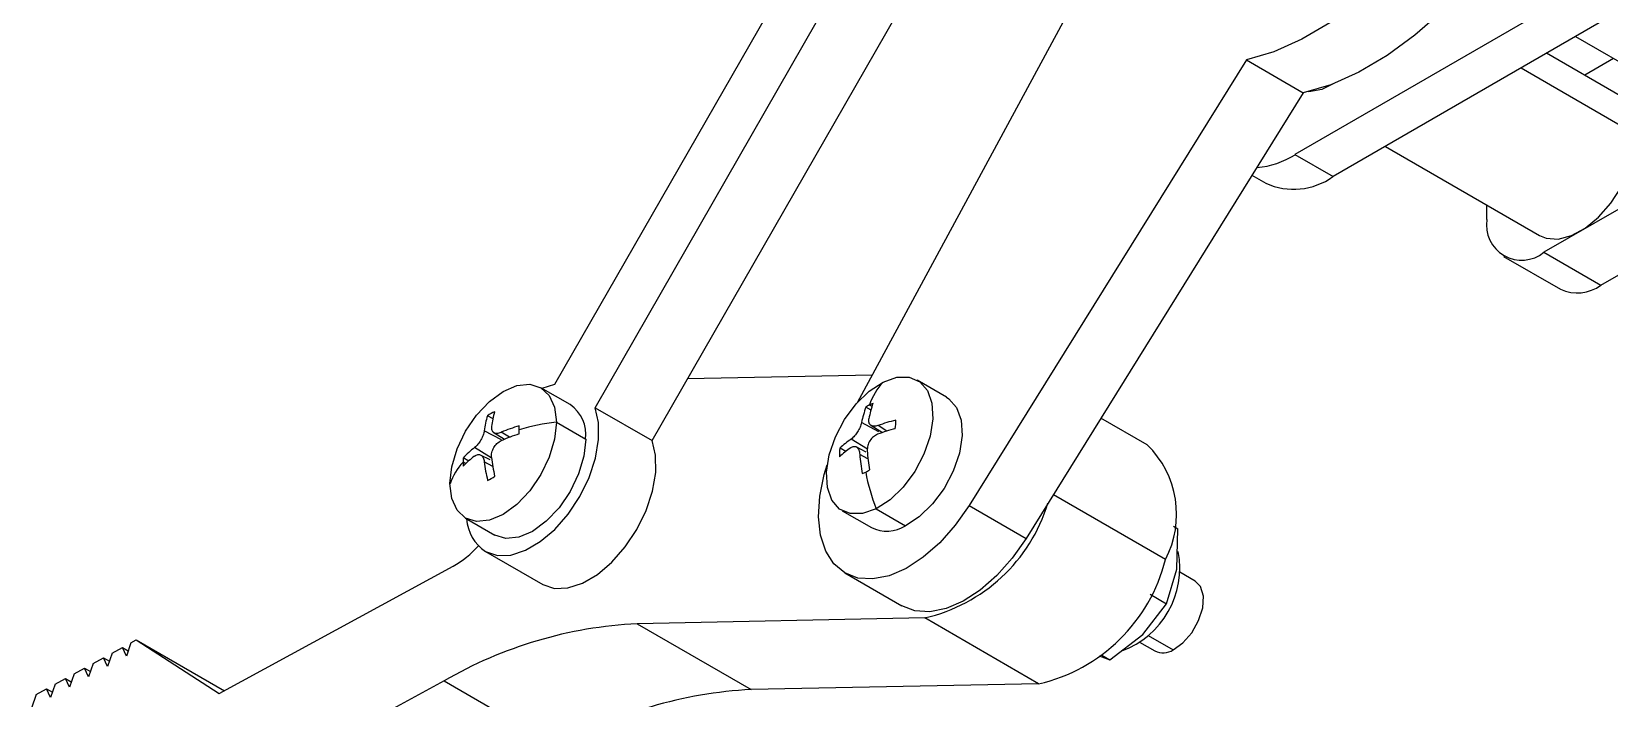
# Model space of a CAD drawing. Header units: millimetres. Extents: x 0 to 841, y 0 to 594.
# Drawn here: x 444.1 to 561.5, y 89.4 to 139 of the extents above; entities that cross this region are included whole.
import ezdxf

# ---------------------------------------------------------------- set-up
doc = ezdxf.new("R2010")
doc.units = ezdxf.units.MM

msp = doc.modelspace()

# ---------------------------------------------------------------- linework, layer by layer
at = {"color": 7, "linetype": 'Continuous', "lineweight": 25}
for p, q in [((506.6, 153.8), (483.02, 112.74)), ((486.04, 111.02), (509.62, 152.09)), ((490.28, 108.57), (513.86, 149.64)), ((505.56, 111.41), (523.01, 143.66)), ((557.93, 141.28), (538.13, 129.85)), ((560.76, 139.64), (540.96, 128.21)), ((559, 138.63), (570.49, 132)), ((534.51, 136.89), (513.88, 103.74)), ((534.51, 136.89), (538.75, 134.44)), ((562.34, 134.23), (556.86, 137.39)), ((561.83, 137), (559.69, 135.76)), ((538.75, 134.44), (518.12, 101.29)), ((576.17, 133.85), (556.66, 122.58)), ((544.86, 130.46), (556.34, 123.83)), ((560.9, 120.13), (580.42, 131.4)), ((538.13, 129.85), (540.96, 128.21)), ((534.93, 128.31), (535.96, 127.72)), ((552.41, 125.03), (552.41, 126.1)), ((553.66, 122.28), (557.9, 119.83)), ((556.66, 122.58), (560.9, 120.13)), ((506.66, 113.43), (492.91, 113.16)), ((512.2, 111.8), (510.02, 113.06)), ((484.18, 111.25), (482, 112.5)), ((483.02, 112.74), (482.08, 112.46)), ((478.45, 110.18), (478.04, 110.42)), ((486.04, 111.02), (490.28, 108.57)), ((506.59, 110.84), (506.2, 111.07)), ((483.16, 109.94), (485.34, 108.68)), ((506.57, 109.71), (507.42, 109.17)), ((527.13, 108.27), (523.69, 110.25)), ((478.46, 109.21), (479.31, 108.67)), ((506.21, 107.72), (505.46, 108.1)), ((476.64, 107.04), (476.23, 107.28)), ((478.22, 107.13), (477.51, 107.5)), ((504.7, 107.75), (504.27, 108)), ((504.42, 103.36), (506.6, 102.1)), ((506.96, 103.5), (509.14, 102.24)), ((513.88, 103.74), (518.12, 101.29)), ((476.4, 102.8), (478.58, 101.55)), ((529.09, 102.2), (529.41, 102.01)), ((529.34, 99.02), (529.41, 102.01)), ((477.89, 100.33), (482.14, 97.88)), ((458.06, 89.75), (475.47, 99.23)), ((504.62, 98.73), (508.86, 96.28)), ((528.58, 96.43), (529.34, 99.02)), ((530.7, 98.12), (529.55, 98.78)), ((526.81, 94.15), (528.58, 96.43)), ((527.36, 97.14), (528.58, 96.43)), ((510.57, 95.38), (489.17, 94.95)), ((519.05, 90.48), (510.57, 95.38)), ((489.17, 94.95), (497.65, 90.05)), ((524.34, 92.27), (526.81, 94.15)), ((450.09, 92.76), (450.87, 93.19)), ((451.17, 92.53), (450.87, 93.19)), ((450.87, 93.19), (451.3, 92.94)), ((451.5, 93.53), (451.17, 92.53)), ((451.5, 93.53), (451.89, 93.74)), ((451.89, 93.74), (458.06, 89.75)), ((451.89, 93.74), (458.45, 89.96)), ((526.55, 93.59), (527.7, 92.93)), ((447.26, 91.22), (448.04, 91.65)), ((448.34, 90.99), (448.04, 91.65)), ((448.04, 91.65), (448.48, 91.4)), ((448.68, 91.99), (448.34, 90.99)), ((448.68, 91.99), (449.46, 92.42)), ((449.75, 91.76), (449.46, 92.42)), ((449.46, 92.42), (449.89, 92.17)), ((450.09, 92.76), (449.75, 91.76)), ((523.55, 92.57), (524.34, 92.27)), ((523.76, 92.61), (524.34, 92.27)), ((445.85, 90.45), (445.51, 89.45)), ((445.85, 90.45), (446.63, 90.88)), ((446.93, 90.22), (446.63, 90.88)), ((446.63, 90.88), (447.06, 90.63)), ((447.26, 91.22), (446.93, 90.22)), ((474.8, 90.7), (452.22, 78.4)), ((474.8, 90.7), (483.28, 85.8)), ((519.05, 90.48), (497.65, 90.05)), ((444.44, 89.68), (444.1, 88.68)), ((444.44, 89.68), (445.22, 90.11)), ((445.51, 89.45), (445.22, 90.11)), ((445.22, 90.11), (445.65, 89.86))]:
    msp.add_line(p, q, dxfattribs=at)
at = {"color": 8, "linetype": 'Continuous', "lineweight": 25}
for p, q in [((554.96, 136.3), (563.58, 131.32)), ((539.16, 134.54), (539.17, 134.53)), ((506.65, 111.11), (506.46, 111.22)), ((479.07, 108.62), (477.79, 109.31)), ((507.15, 109.22), (505.87, 109.91)), ((507.76, 109.28), (507.1, 109.69)), ((478.31, 107.29), (477.07, 108.06)), ((479.68, 108.82), (479.06, 109.2)), ((506.31, 107.94), (505.1, 108.69)), ((476.41, 106.85), (476.21, 106.96)), ((478.43, 106.65), (477.79, 107)), ((506.34, 107.22), (505.74, 107.55)), ((528.5, 99.73), (520.15, 104.55)), ((527.21, 94.07), (529.06, 93))]:
    msp.add_line(p, q, dxfattribs=at)
at = {"color": 7, "linetype": 'Continuous', "lineweight": 25, "flags": 128}
for points in [[(552.82, 179.19), (554.06, 177.94), (555.08, 176.42), (555.87, 174.63), (556.42, 172.61), (556.72, 170.38), (556.77, 167.98), (556.56, 165.45), (556.09, 162.82), (555.38, 160.13), (554.44, 157.42), (553.28, 154.73), (551.91, 152.1), (550.36, 149.58), (548.65, 147.18), (546.8, 144.97), (544.85, 142.95), (542.81, 141.18), (540.73, 139.66), (538.63, 138.43), (536.55, 137.5), (534.51, 136.89)], [(557.06, 176.74), (558.3, 175.49), (559.32, 173.97), (560.12, 172.18), (560.67, 170.16), (560.96, 167.93), (561.01, 165.54), (560.8, 163), (560.34, 160.37), (559.63, 157.68), (558.68, 154.97), (557.52, 152.28), (556.15, 149.65), (554.6, 147.13), (552.89, 144.74), (551.04, 142.52), (549.09, 140.5), (547.06, 138.73), (544.98, 137.21), (542.88, 135.98), (540.79, 135.05), (538.75, 134.44)], [(541.17, 135.2), (540.14, 134.7), (539.17, 134.53)], [(556.34, 123.83), (556.82, 123.63), (557.71, 123.57), (558.7, 123.82), (559.72, 124.37), (560.72, 125.19), (561.64, 126.24), (562.43, 127.45), (563.04, 128.75), (563.43, 130.06), (563.58, 131.32)], [(475.24, 105.37), (475.37, 106.63), (475.77, 107.96), (476.4, 109.27), (477.22, 110.47), (478.17, 111.48), (479.2, 112.23), (480.22, 112.66), (481.18, 112.76), (482, 112.5), (482.63, 111.92), (483.02, 111.05), (483.16, 109.94)], [(506.96, 103.5), (505.95, 103.15), (505.02, 103.14), (504.24, 103.48), (503.67, 104.14), (503.33, 105.08), (503.27, 106.23), (503.47, 107.52), (503.93, 108.85), (504.61, 110.14), (505.47, 111.3), (506.45, 112.25), (507.48, 112.93)], [(507.48, 112.93), (508.49, 113.28), (509.42, 113.29), (510.2, 112.95), (510.77, 112.29), (511.1, 111.35), (511.17, 110.19), (510.97, 108.91), (510.51, 107.57), (509.83, 106.28), (508.97, 105.12), (507.99, 104.17), (506.96, 103.5)], [(512.2, 111.8), (512.38, 111.69), (512.95, 111.03), (513.28, 110.09), (513.35, 108.94), (513.15, 107.65), (512.69, 106.31), (512.01, 105.02), (511.15, 103.86), (510.17, 102.91), (509.14, 102.24)], [(477.89, 100.33), (478.77, 100.03), (479.77, 100.06), (480.85, 100.41), (481.96, 101.06), (483.05, 101.97), (484.04, 103.11), (484.91, 104.42), (485.59, 105.82), (486.07, 107.26), (486.3, 108.65), (486.29, 109.93), (486.04, 111.02)], [(483.16, 109.94), (483.02, 108.68), (482.63, 107.35), (482, 106.04), (481.18, 104.84), (480.22, 103.83), (479.2, 103.08), (478.17, 102.65), (477.22, 102.55), (476.4, 102.81), (475.77, 103.39), (475.37, 104.26), (475.24, 105.37)], [(485.34, 108.68), (485.21, 107.42), (484.81, 106.09), (484.18, 104.78), (483.36, 103.58), (482.41, 102.57), (481.38, 101.82), (480.36, 101.39), (479.4, 101.29), (478.58, 101.55)], [(482.14, 97.88), (483.01, 97.58), (484.01, 97.61), (485.1, 97.96), (486.21, 98.61), (487.29, 99.52), (488.29, 100.66), (489.15, 101.97), (489.83, 103.38), (490.31, 104.81), (490.55, 106.2), (490.54, 107.48), (490.28, 108.57)], [(504.62, 98.73), (503.81, 99.4), (503.21, 100.35), (502.82, 101.53), (502.67, 102.91), (502.77, 104.43), (503.1, 106.04), (503.32, 106.77)], [(513.88, 103.74), (512.85, 102.28), (511.7, 100.98), (510.46, 99.9), (509.19, 99.07), (507.93, 98.52), (506.71, 98.28), (505.6, 98.35), (504.62, 98.73)], [(518.12, 101.29), (517.09, 99.83), (515.94, 98.53), (514.71, 97.45), (513.43, 96.62), (512.17, 96.08), (510.96, 95.83), (509.84, 95.9), (508.86, 96.28)], [(529.06, 93), (529.79, 93.52), (530.45, 94.27), (530.96, 95.18), (531.26, 96.13), (531.31, 97.01), (531.1, 97.71), (530.7, 98.12)]]:
    msp.add_lwpolyline(points, dxfattribs=at)
at = {"color": 7, "linetype": 'Continuous', "lineweight": 25}
for centre, radius, start, end in [((534.73, 135.28), 6.42, 275.1097, 302.0331), ((538.03, 132.3), 5.03, 245.6929, 305.6175), ((555, 124.61), 2.62, 170.7859, 309.2033), ((559.14, 122.58), 3.02, 245.6931, 305.6174), ((511.26, 109.51), 5.1, 137.9126, 160.3511), ((484.21, 108.45), 6.48, 162.2932, 172.3688), ((479.69, 108.17), 2.79, 113.7205, 126.2741), ((484.99, 108.79), 6.71, 163.2504, 172.8684), ((482.67, 109.02), 2.69, 352.7828, 55.9049), ((512.79, 108.59), 7.04, 159.382, 169.1749), ((507.71, 108.74), 2.78, 116.7324, 123.0189), ((513.53, 108.94), 7.22, 160.6049, 170.0068), ((507.49, 109.19), 2.28, 109.5618, 116.7501), ((483.76, 98.08), 12.07, 106.2306, 112.9154), ((477.86, 109.39), 2.53, 359.894, 6.5834), ((477.34, 109.39), 3.06, 354.0113, 359.9078), ((484.82, 94.64), 15.39, 96.2142, 106.7102), ((511.67, 96.58), 13.29, 104.3184, 110.2646), ((511.2, 98.26), 12.15, 103.2694, 109.7431), ((505.35, 109.94), 3.07, 350.9557, 2.737), ((481.06, 102.91), 6.51, 127.7511, 137.868), ((484.35, 96.56), 13.12, 107.6061, 113.8004), ((508.5, 102.9), 6.18, 123.7644, 133.6724), ((508.46, 103.77), 5.96, 124.3044, 134.7158), ((522.1, 103.08), 7.22, 332.3702, 45.8518), ((479.5, 103.87), 4.51, 136.7581, 160.607), ((479.27, 106.96), 3.06, 174.0096, 179.9095), ((478.74, 106.96), 2.53, 179.8921, 186.5852), ((481.07, 102.07), 6.68, 126.8574, 136.5504), ((489.78, 108.46), 12.08, 186.9356, 193.582), ((491.39, 108.79), 13.14, 186.4439, 192.584), ((507.29, 107.52), 3.07, 170.9526, 182.7382), ((517.77, 108.38), 12.06, 183.9323, 190.7598), ((519.33, 108.53), 13.05, 183.0979, 189.4466), ((476.92, 108.17), 2.79, 293.7197, 306.275), ((505.16, 108.27), 2.28, 289.5603, 296.7516), ((504.94, 108.72), 2.78, 296.7307, 303.0206), ((520.84, 108.9), 14.9, 190.3008, 201.2508), ((507.79, 107.57), 12.5, 282.8343, 342.968), ((479.63, 102.96), 3.16, 183.7083, 236.6235), ((507.75, 104.47), 2.63, 244.2008, 301.9808), ((471.78, 105.71), 7.46, 299.7061, 318.3248), ((523.02, 99.09), 6.54, 289.7691, 10.8211), ((516.2, 102.83), 12.68, 283.0034, 345.8521), ((490.77, 63.13), 31.86, 92.8867, 120.0895), ((528.32, 94.12), 1.34, 242.5909, 303.591), ((499.26, 58.23), 31.86, 92.8867, 120.0895)]:
    msp.add_arc(centre, radius, start, end, dxfattribs=at)
for points, knots in [([(477.79, 109.31), (477.78, 109.26), (477.76, 109.15), (477.69, 108.92), (477.54, 108.62), (477.36, 108.35), (477.19, 108.16), (477.11, 108.09), (477.07, 108.06)], [0, 0, 0, 0, 0.130551, 0.257423, 0.499746, 0.74245, 0.869417, 1, 1, 1, 1]), ([(478.34, 109.62), (478.33, 109.53), (478.33, 109.34), (478.49, 109.16), (478.74, 109.1), (478.95, 109.17), (479.06, 109.2)], [0, 0, 0, 0, 0.2506837, 0.4997552, 0.7490687, 1, 1, 1, 1]), ([(505.87, 109.91), (505.86, 109.86), (505.83, 109.75), (505.74, 109.51), (505.59, 109.22), (505.39, 108.96), (505.23, 108.79), (505.14, 108.72), (505.1, 108.69)], [0, 0, 0, 0, 0.130428, 0.257261, 0.499741, 0.742286, 0.869296, 1, 1, 1, 1]), ([(507.1, 109.69), (507.04, 109.68), (506.94, 109.64), (506.74, 109.63), (506.54, 109.7), (506.43, 109.86), (506.4, 110.03), (506.42, 110.14), (506.42, 110.19)], [0, 0, 0, 0, 0.1305555, 0.257429, 0.4997471, 0.7424482, 0.8694182, 1, 1, 1, 1]), ([(478.34, 107.31), (478.33, 107.37), (478.32, 107.5), (478.37, 107.75), (478.49, 108.06), (478.69, 108.32), (478.89, 108.48), (479, 108.54), (479.06, 108.57)], [0, 0, 0, 0, 0.130549, 0.257422, 0.499743, 0.742451, 0.869418, 1, 1, 1, 1]), ([(505.07, 108.04), (505.11, 108.07), (505.19, 108.12), (505.35, 108.15), (505.53, 108.1), (505.66, 107.92), (505.72, 107.73), (505.73, 107.61), (505.74, 107.55)], [0, 0, 0, 0, 0.130555, 0.257429, 0.49975, 0.742452, 0.869418, 1, 1, 1, 1]), ([(507.06, 109.05), (506.96, 108.99), (506.74, 108.88), (506.48, 108.57), (506.31, 108.2), (506.3, 107.95), (506.29, 107.83)], [0, 0, 0, 0, 0.250679, 0.499757, 0.749069, 1, 1, 1, 1]), ([(477.07, 107.42), (477.11, 107.45), (477.19, 107.5), (477.36, 107.55), (477.54, 107.51), (477.69, 107.36), (477.76, 107.17), (477.78, 107.06), (477.79, 107)], [0, 0, 0, 0, 0.13043, 0.257257, 0.49974, 0.742286, 0.869296, 1, 1, 1, 1])]:
    msp.add_open_spline(points, degree=3, knots=knots, dxfattribs=at)

doc.saveas('drawing.dxf')
